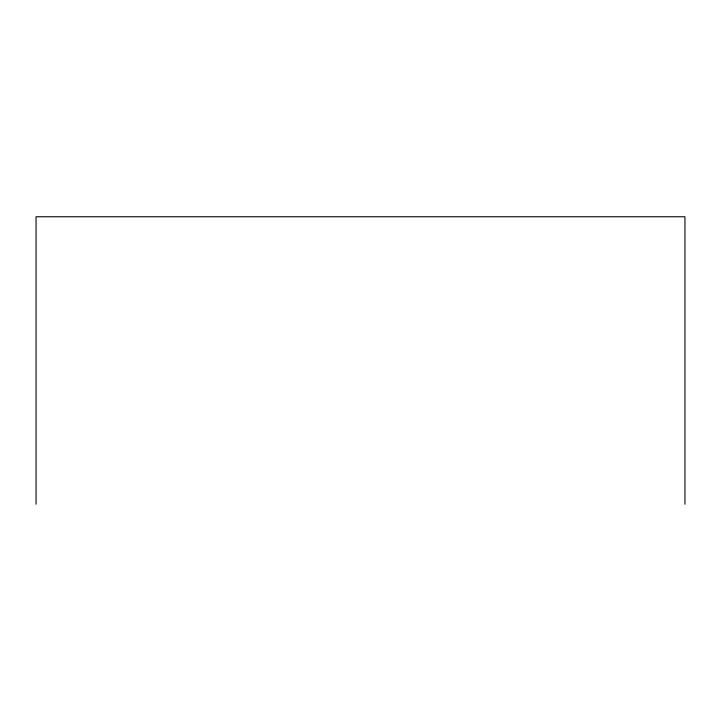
<?xml version="1.0" encoding="UTF-8"?>
<svg xmlns="http://www.w3.org/2000/svg" width="721" height="721" viewBox="0 0 721 721"><rect width="100%" height="100%" fill="white"/><g stroke="black" fill="none" stroke-linecap="round" stroke-linejoin="round"><path stroke-width="1.08" d="M684.95 504.24L684.95 216.76L36.05 216.76L36.05 504.24"/></g></svg>
